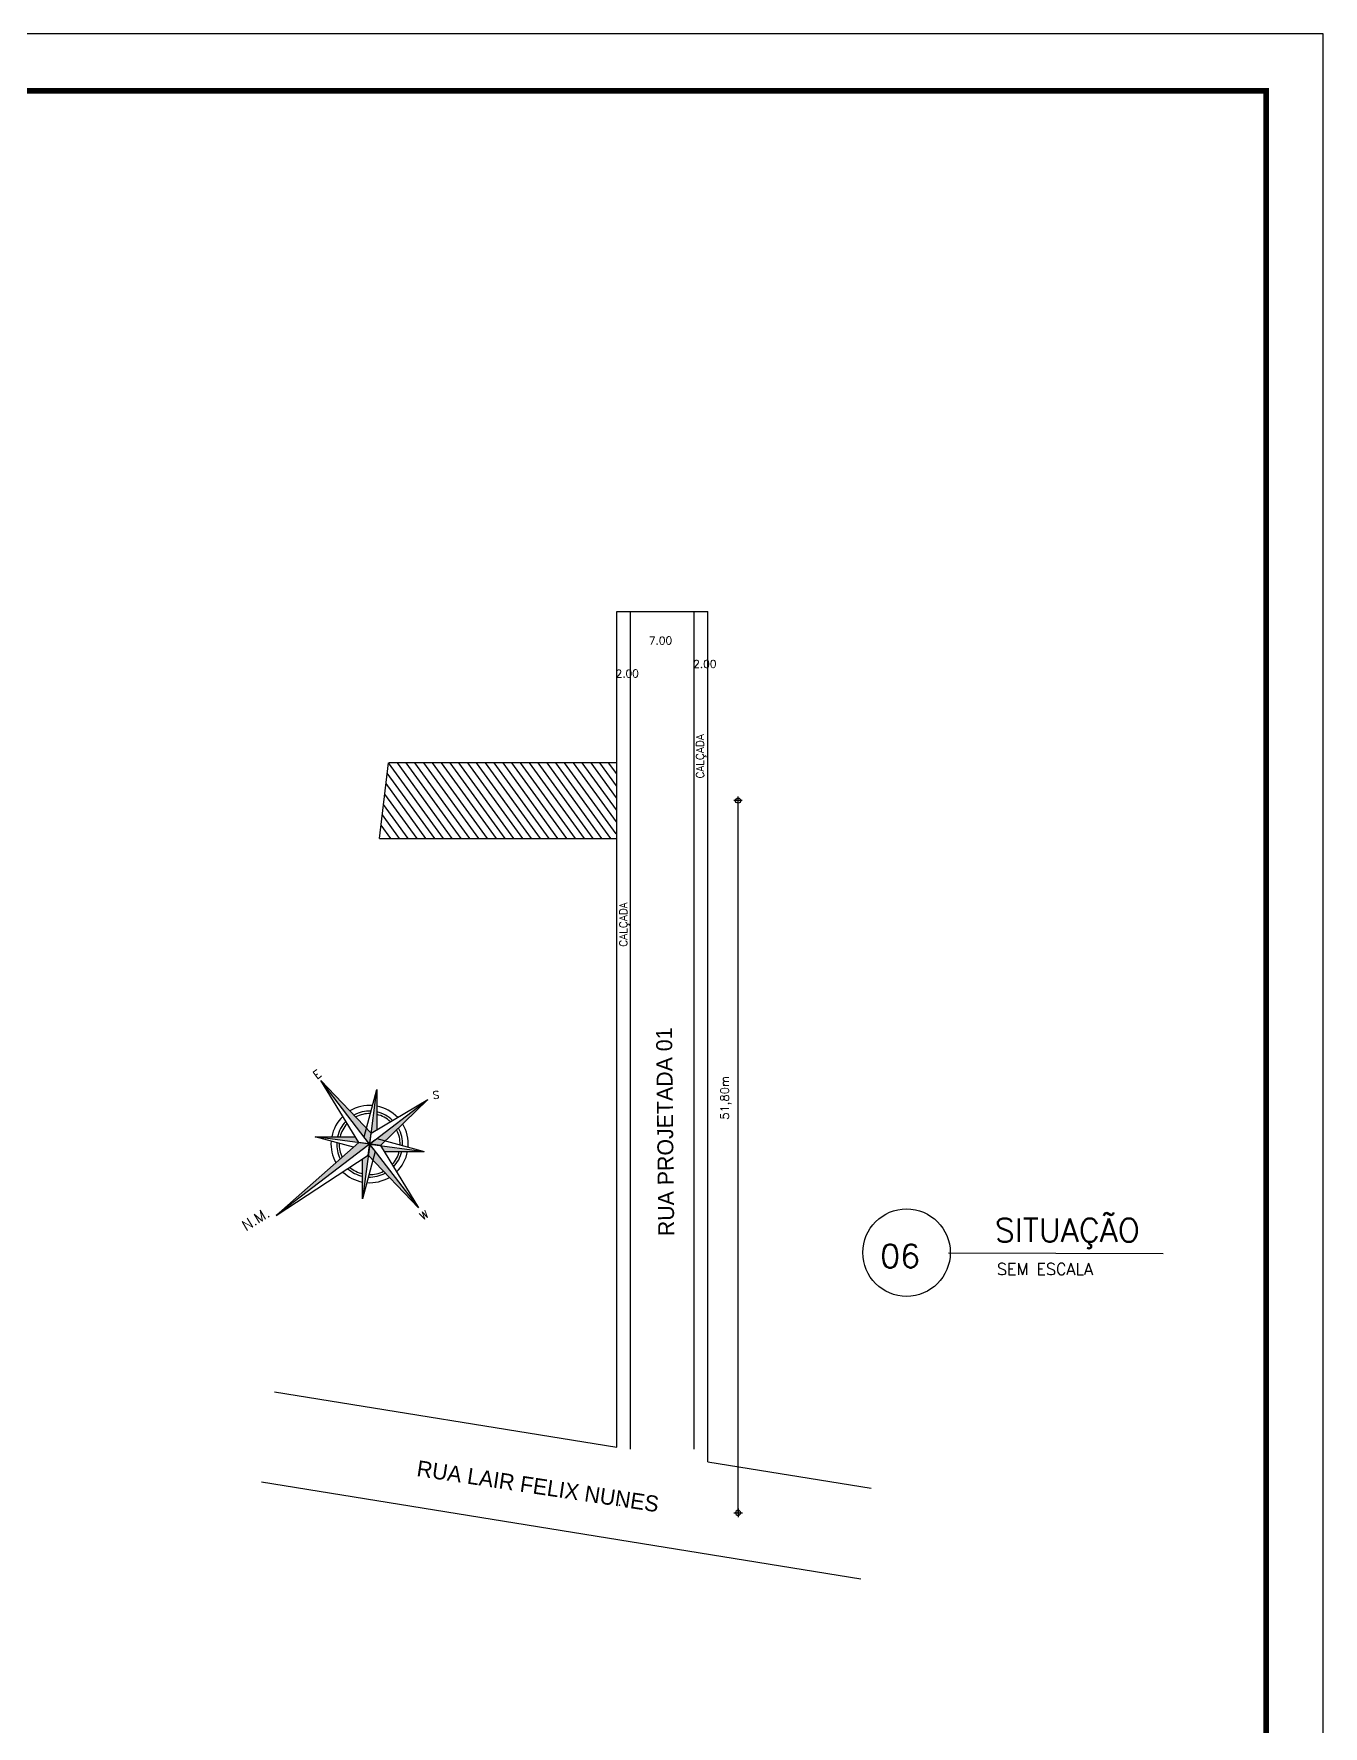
# Model space of a CAD drawing. Extents: x 1223 to 2114, y 507 to 973.
# Drawn here: x 1284.85 to 1307.48, y 536.86 to 566.56 of the extents above; entities that cross this region are included whole.
import ezdxf

# ---------------------------------------------------------------- set-up
doc = ezdxf.new("R2010")
doc.units = 0
doc.header["$MEASUREMENT"] = 0
doc.layers.get('0').update_dxf_attribs({"linetype": 'CONTINUOUS'})
for name, color, linetype in [('ARQ-COTAS', 4, 'CONTINUOUS'), ('FORMATO', 4, 'CONTINUOUS'), ('JANELAS', 8, 'CONTINUOUS'), ('PAREDE', 2, 'CONTINUOUS'), ('PAREDES', 2, 'CONTINUOUS')]:
    doc.layers.add(name, color=color, linetype=linetype)
doc.styles.add('COTA', font='simplex.shx')
doc.styles.add('PADRAO_TXT', font='romans.shx')
doc.styles.add('ROMANS', font='romans', dxfattribs={"height": 0.1})
doc.styles.add('ROMANT', font='romant.shx')

# ---------------------------------------------------------------- blocks, each defined once
blk = doc.blocks.new('BOLA')
for p, q in [((-1, 0), (1, 0)), ((0, 1), (0, -1))]:
    blk.add_line(p, q)
blk.add_circle((0, 0), 0.6)
blk = doc.blocks.new('*U134')
at = {"layer": 'PAREDE'}
blk.add_text('RUA LAIR FELIX NUNES', height=0.28, rotation=81.4226, dxfattribs=at).set_placement((1909.07, 648.943))

msp = doc.modelspace()

# ---------------------------------------------------------------- linework, layer by layer
at = {"color": 4}
for p, q in [((1295.08023, 556.42026), (1296.68023, 556.42026)), ((1296.68023, 541.49676), (1296.68023, 556.42026)), ((1290.74357, 547.0718), (1289.88903, 548.18976)), ((1289.88903, 548.18976), (1290.76921, 547.26385)), ((1290.55152, 547.09745), (1289.88903, 548.18976)), ((1290.64691, 547.19949), (1290.87262, 548.03018)), ((1290.74461, 547.07167), (1290.87262, 548.03018)), ((1290.87262, 548.03018), (1290.87247, 547.3249)), ((1290.74357, 547.0718), (1291.76515, 547.85267)), ((1290.76921, 547.26385), (1291.76515, 547.85267)), ((1291.76515, 547.85267), (1290.93561, 547.04615)), ((1290.83664, 547.14201), (1289.10232, 545.81638)), ((1290.55152, 547.09745), (1289.10232, 545.81638)), ((1290.45888, 547.01687), (1289.7861, 547.19968)), ((1290.74461, 547.07167), (1289.7861, 547.19968)), ((1289.7861, 547.19968), (1290.48961, 547.19953)), ((1290.93561, 547.04615), (1290.55152, 547.09745)), ((1290.81488, 546.97905), (1290.67369, 547.16377)), ((1290.71792, 546.87975), (1290.76921, 547.26385)), ((1290.87244, 547.16937), (1291.70313, 546.94366)), ((1289.10232, 545.81638), (1290.7186, 546.87907)), ((1290.74461, 547.07167), (1290.6166, 546.11315)), ((1290.84232, 546.94384), (1290.6166, 546.11315)), ((1290.6166, 546.11315), (1290.61675, 546.81094)), ((1291.5981, 545.95384), (1290.71792, 546.87975)), ((1290.74357, 547.0718), (1291.5981, 545.95384)), ((1290.74461, 547.07167), (1291.70313, 546.94366)), ((1290.93561, 547.04615), (1291.5981, 545.95384)), ((1290.99769, 546.94381), (1291.70313, 546.94366)), ((1289.07145, 542.72709), (1295.08023, 541.75548)), ((1296.68023, 541.49676), (1299.54395, 541.0337)), ((1288.84809, 541.14242), (1299.36464, 539.44192))]:
    msp.add_line(p, q, dxfattribs=at)
at = {"color": 9, "linetype": 'Continuous'}
for p, q in [((1295.32023, 541.71667), (1295.32023, 556.42026)), ((1296.44023, 541.71667), (1296.44023, 556.42026)), ((1290.91733, 552.43732), (1291.07559, 553.76433)), ((1290.91733, 552.43732), (1295.08023, 552.43637))]:
    msp.add_line(p, q, dxfattribs=at)
at = {"color": 0}
for p, q in [((1292.04021, 552.43637), (1291.07559, 553.76433)), ((1292.19471, 552.43637), (1291.23009, 553.76433)), ((1292.34921, 552.43637), (1291.38458, 553.76433)), ((1292.50371, 552.43637), (1291.53908, 553.76433)), ((1292.6582, 552.43637), (1291.69358, 553.76433)), ((1292.8127, 552.43637), (1291.84808, 553.76433)), ((1292.9672, 552.43637), (1292.00257, 553.76433)), ((1293.1217, 552.43637), (1292.15707, 553.76433)), ((1293.27619, 552.43637), (1292.31157, 553.76433)), ((1293.43069, 552.43637), (1292.46607, 553.76433)), ((1293.58519, 552.43637), (1292.62057, 553.76433)), ((1293.73969, 552.43637), (1292.77506, 553.76433)), ((1293.89418, 552.43637), (1292.92956, 553.76433)), ((1294.04868, 552.43637), (1293.08406, 553.76433)), ((1294.20318, 552.43637), (1293.23856, 553.76433)), ((1294.35768, 552.43637), (1293.39305, 553.76433)), ((1294.51217, 552.43637), (1293.54755, 553.76433)), ((1294.66667, 552.43637), (1293.70205, 553.76433)), ((1294.82117, 552.43637), (1293.85655, 553.76433)), ((1294.97567, 552.43637), (1294.01104, 553.76433)), ((1295.07237, 552.51594), (1294.16554, 553.76433)), ((1295.07394, 552.72646), (1294.32004, 553.76433)), ((1295.07551, 552.93699), (1294.47454, 553.76433)), ((1295.07709, 553.14751), (1294.62903, 553.76433)), ((1295.07866, 553.35804), (1294.78353, 553.76433)), ((1295.08023, 553.56856), (1294.93803, 553.76433)), ((1291.73122, 552.43637), (1291.03201, 553.39894)), ((1291.88572, 552.43637), (1291.0538, 553.58164)), ((1291.42222, 552.43637), (1290.98843, 553.03355)), ((1291.57672, 552.43637), (1291.01022, 553.21625)), ((1291.26773, 552.43637), (1290.96665, 552.85086)), ((1291.11323, 552.43637), (1290.94486, 552.66816))]:
    msp.add_line(p, q, dxfattribs=at)
for p, q in [((1295.08023, 553.76433), (1291.08023, 553.76433)), ((1297.28348, 553.10036), (1297.13348, 553.10034)), ((1297.20849, 553.02535), (1297.20846, 553.17535))]:
    msp.add_line(p, q)
at = {"color": 250, "linetype": 'ByBlock'}
msp.add_line((1297.21021, 540.60068), (1297.20848, 553.10035), dxfattribs=at)
msp.add_circle((1297.20848, 553.10035), 0.045)
at = {"color": 4}
for radius, start, end in [(0.67833, 85.563969, 120.722771), (0.67833, 43.536401, 79.042039), (0.67833, 134.112662, 169.1737), (0.57823, 136.390825, 167.272814), (0.53526, 137.640631, 166.232574), (0.57823, 87.456079, 118.453721), (0.53526, 88.491462, 117.208997), (0.53526, 47.08395, 76.063819), (0.57823, 45.827135, 77.117277), (0.67833, 355.636413, 31.200412), (0.67833, 175.680701, 208.664433), (0.57823, 177.593969, 206.482571), (0.53526, 178.641063, 205.286409), (0.53526, 358.584301, 27.638659), (0.57823, 357.541652, 28.900561), (0.53526, 317.583957, 346.114257), (0.57823, 316.338685, 347.163762), (0.67833, 314.068653, 349.081386), (0.67833, 226.26533, 259.21303), (0.57823, 228.470717, 257.319271), (0.53526, 229.679974, 256.282975), (0.67833, 265.753174, 300.66812), (0.57823, 267.679589, 298.388973), (0.53526, 268.733961, 297.138619)]:
    msp.add_arc((1290.74362, 547.0722), radius, start, end, dxfattribs=at)
at = {"color": 0, "linetype": 'ByBlock'}
for p in [(1297.20848, 553.10035), (1295.13025, 540.73514)]:
    msp.add_point(p, dxfattribs=at)
at = {"color": 4}
for points in [[(1289.88903, 548.18976), (1290.76921, 547.26385), (1289.88903, 548.18976), (1290.74357, 547.0718)], [(1290.87262, 548.03018), (1290.77037, 547.26453), (1290.87262, 548.03018), (1290.87247, 547.3249)], [(1291.76515, 547.85267), (1290.74357, 547.0718), (1291.76515, 547.85267), (1290.93561, 547.04615)], [(1290.74357, 547.0718), (1289.10232, 545.81638), (1290.55126, 547.09719), (1289.10232, 545.81638)], [(1289.7861, 547.19968), (1290.55126, 547.09719), (1289.7861, 547.19968), (1290.48961, 547.19953)], [(1290.71885, 546.87877), (1290.6166, 546.11315), (1290.61675, 546.81094), (1290.6166, 546.11315)], [(1290.74357, 547.0718), (1291.5981, 545.95384), (1290.71792, 546.87975), (1291.5981, 545.95384)], [(1290.93562, 547.04616), (1291.70313, 546.94366), (1290.99769, 546.94381), (1291.70313, 546.94366)]]:
    msp.add_solid(points, dxfattribs=at)
at = {"layer": 'ARQ-COTAS'}
msp.add_line((1295.08023, 541.75548), (1295.08023, 556.42026), dxfattribs=at)
at = {"layer": 'FORMATO'}
msp.add_lwpolyline([(1225.87754, 507.15702), (1307.47754, 507.15702), (1307.47754, 566.55702), (1225.87754, 566.55702)], close=True, dxfattribs=at)
at = {"layer": 'FORMATO', "const_width": 0.1}
msp.add_lwpolyline([(1226.87754, 508.15702), (1306.47754, 508.15702), (1306.47754, 565.55702), (1226.87754, 565.55702)], close=True, dxfattribs=at)
at = {"layer": 'JANELAS'}
msp.add_line((1300.90419, 545.16521), (1304.66855, 545.1546), dxfattribs=at)
msp.add_circle((1300.16573, 545.1673), 0.76764, dxfattribs=at)

# ---------------------------------------------------------------- block references
at = {"rotation": 270.0206263411556}
msp.add_blockref('*U134', (641.9268, 2450.0845), dxfattribs=at)
at = {"color": 250, "linetype": 'ByBlock', "xscale": -0.07499999999996111, "yscale": 0.07500000000004549, "zscale": 0.075, "rotation": 90.00796447355083}
msp.add_blockref('BOLA', (1297.21017, 540.60068), dxfattribs=at)

# ---------------------------------------------------------------- texts
at = {"style": 'PADRAO_TXT'}
for s, rotation, p in [('7.00', 0.562791, (1295.64487, 555.83892)), ('2.00', 0.562791, (1295.06202, 555.25977)), ('2.00', 0.562791, (1296.4231, 555.4282)), ('CALÇADA', 90.075786, (1296.61156, 553.4862)), ('CALÇADA', 90.075786, (1295.26463, 550.53376))]:
    msp.add_text(s, height=0.136, rotation=rotation, dxfattribs=at).set_placement(p)
at = {"color": 4, "style": 'ROMANT'}
for s, height, rotation, p in [('E', 0.1404, 37.393052, (1289.8185, 548.20557)), ('S', 0.13478, 185.358883, (1291.95975, 548.00802)), ('N.M.', 0.181958, 31.784777, (1288.57278, 545.54158)), ('W', 0.13478, 32.356227, (1291.67679, 545.73325))]:
    msp.add_text(s, height=height, rotation=rotation, dxfattribs=at).set_placement(p)
at = {"layer": 'ARQ-COTAS', "style": 'COTA'}
msp.add_text('51,80m', height=0.148773, rotation=90, dxfattribs=at).set_placement((1297.04915, 547.49909))
at = {"layer": 'JANELAS', "style": 'ROMANS'}
msp.add_text(' SEM ESCALA ', height=0.2047032, dxfattribs=at).set_placement((1301.61198, 544.77624))
at = {"layer": 'PAREDE'}
msp.add_text('RUA PROJETADA 01', height=0.28, rotation=90.628336, dxfattribs=at).set_placement((1296.08979, 545.45781))
at = {"layer": 'PAREDES', "style": 'ROMANS'}
for s, p in [('SITUAÇÃO', (1301.71393, 545.35774)), ('06', (1299.70333, 544.90297))]:
    msp.add_text(s, height=0.409406, dxfattribs=at).set_placement(p)

doc.saveas('drawing.dxf')
